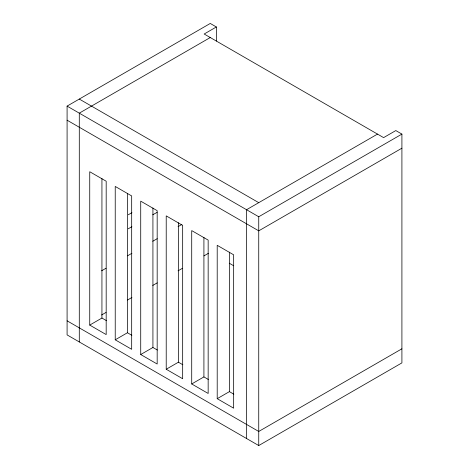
<?xml version="1.0" encoding="UTF-8"?>
<svg xmlns="http://www.w3.org/2000/svg" width="469" height="469" viewBox="0 0 469 469"><rect width="100%" height="100%" fill="white"/><g stroke="black" fill="none" stroke-linecap="round" stroke-linejoin="round"><path stroke-width="0.7" d="M216.361 26.973L204.162 34.014L383.607 137.622L395.813 130.575L401.91 134.099L401.91 362.889L258.741 445.55L67.09 334.901L67.09 106.111L210.259 23.45L216.361 26.973L216.361 41.061M210.259 37.538L79.29 113.152L79.29 341.948M101.597 270.789L106.023 268.239M127.498 255.834L131.924 253.283M152.771 241.248L157.191 238.692M178.038 226.656L181.831 224.469M377.51 134.099L246.542 209.713L246.542 438.503M67.09 106.111L258.741 216.754L401.91 134.099M101.597 314.98L106.023 312.424M127.498 300.025L131.924 297.469M152.771 285.433L157.191 282.883M178.038 270.842L182.464 268.291M203.945 255.892L208.365 253.336M89.737 325.087L106.182 334.585L106.182 181.216L89.737 171.724L89.737 325.087L101.937 318.046L106.363 320.603M401.91 148.186L258.741 230.848L67.09 120.199M115.227 339.808L131.678 349.305L131.678 195.936L115.227 186.439L115.227 339.808L127.427 332.761L131.859 335.317M140.723 354.529L157.174 364.02L157.174 210.657L140.723 201.16L140.723 354.529L152.923 347.482L157.35 350.038M166.219 369.244L182.664 378.741L182.664 225.378L166.219 215.881L166.219 369.244L178.419 362.203L182.846 364.759M191.715 383.964L208.16 393.462L208.16 240.093L191.715 230.596L191.715 383.964L203.915 376.918L208.342 379.48M217.206 398.685L233.656 408.182L233.656 254.814L217.206 245.316L217.206 398.685L229.405 391.638L233.838 394.195M401.91 348.801L258.741 431.462L67.09 320.814M128.248 214.773L131.936 212.674M128.184 228.808L131.877 226.703M152.783 214.79L157.086 212.34M79.29 99.065L258.741 202.667M229.265 263.215L233.703 265.776M258.741 216.754L258.741 445.55M229.405 252.152L229.405 391.638M203.915 237.431L203.915 376.918M178.419 222.711L178.419 362.203M152.923 207.99L152.923 347.482M127.427 193.275L127.427 332.761M101.937 178.554L101.937 318.046"/></g></svg>
